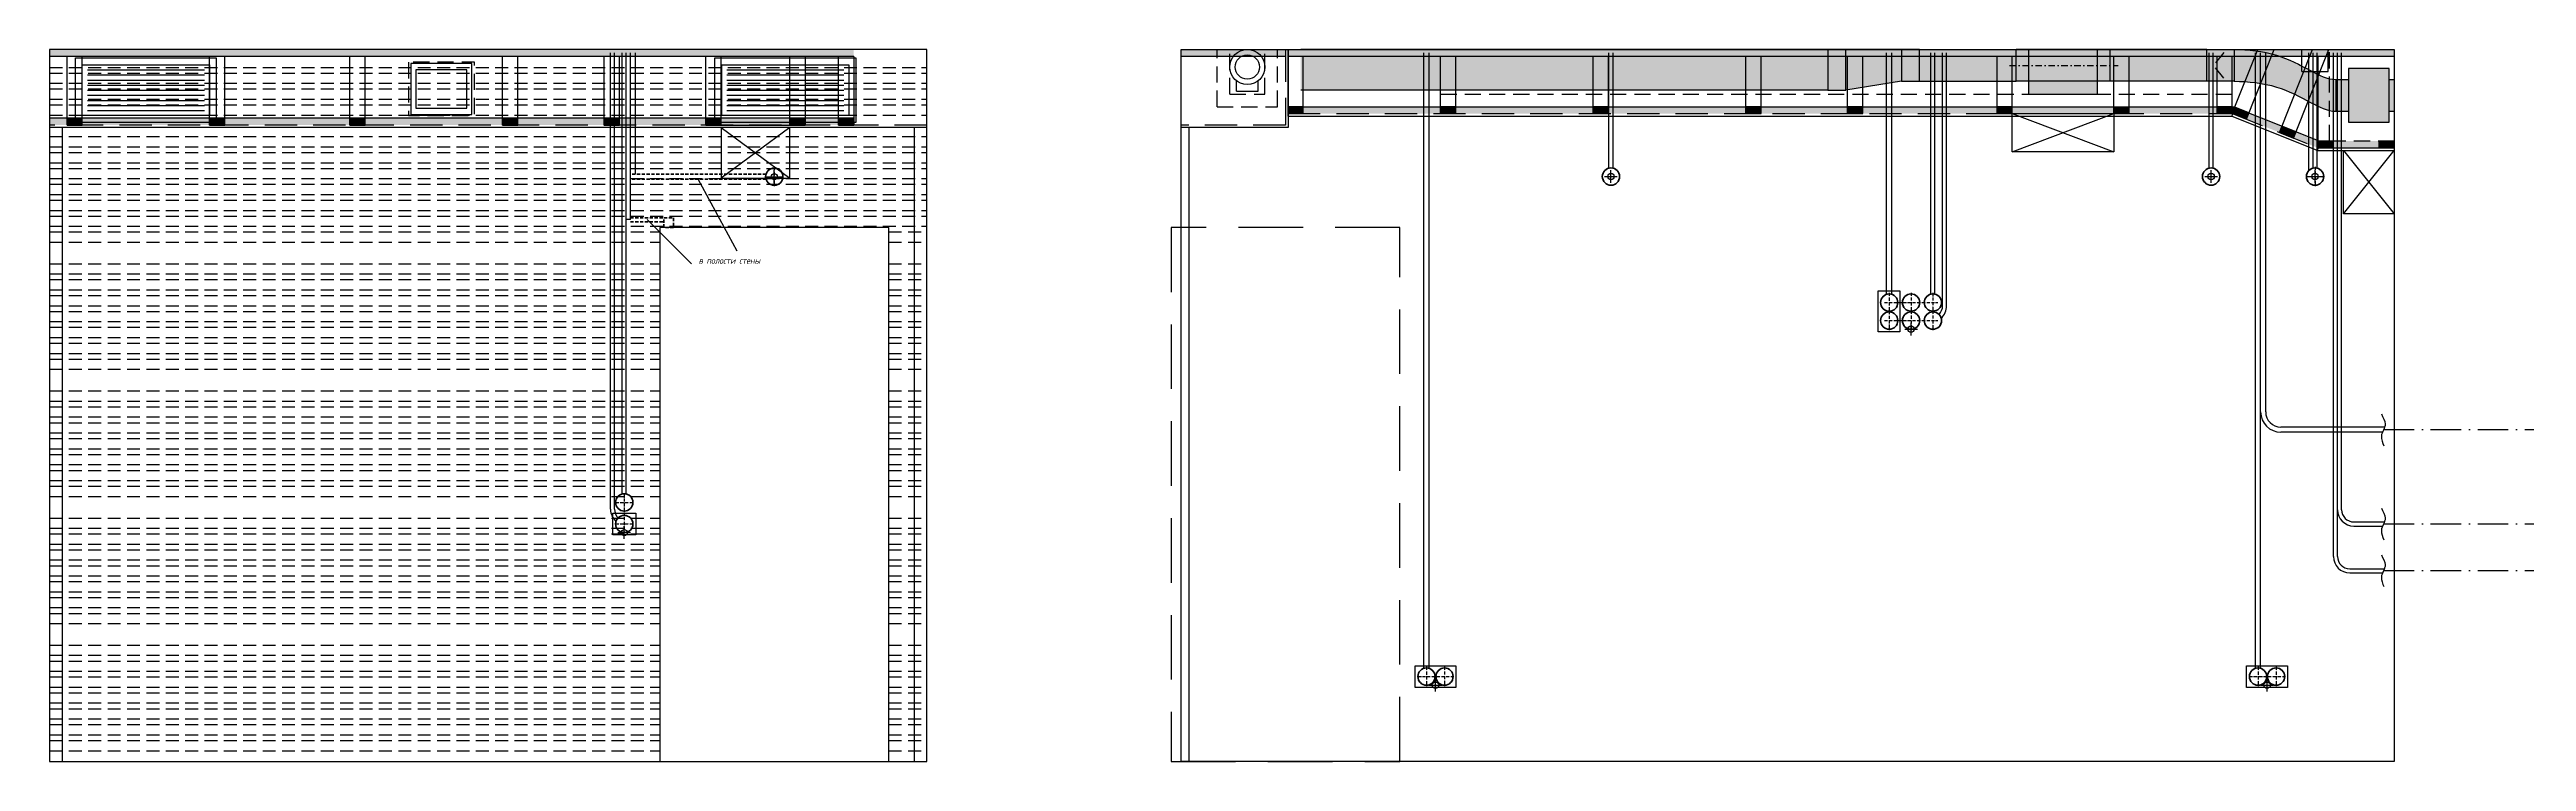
# Model space of a CAD drawing. Header units: millimetres. Extents: x -36531 to 56557, y -58468 to 154.
# Drawn here: x -36498 to -26758, y -31338 to -28538 of the extents above; entities that cross this region are included whole.
import ezdxf

# ---------------------------------------------------------------- set-up
doc = ezdxf.new("R2010")
doc.units = ezdxf.units.MM
doc.header["$PDMODE"] = 34
doc.header["$PDSIZE"] = 25
for name, pattern in [('ACAD_ISO10W100', [18.5, 12, -3, 0.5, -3]), ('DASHDOT', [25.4, 12.7, -6.35, 0, -6.35]), ('DASHED', [19.05, 12.7, -6.35])]:
    doc.linetypes.add(name, pattern=pattern)
for name, color, linetype in [('01 Черновое', 7, 'Continuous'), ('02 ОВиК', 7, 'Continuous'), ('02 ЭОМ и СС', 7, 'Continuous'), ('03 Потолок', 7, 'Continuous'), ('04 Лючки', 7, 'Continuous'), ('10 Перегородки', 7, 'Continuous'), ('11 Привязка размеры', 7, 'Continuous')]:
    doc.layers.add(name, color=color, linetype=linetype)
doc.layers.add('100 noprint', color=1, linetype='Continuous', plot=False)
doc.styles.add('ГОСТ-ISOCPEUR', font='isocpeui.ttf', dxfattribs={"width": 0.8})

# ---------------------------------------------------------------- blocks, each defined once
blk = doc.blocks.new('АП 500х200')
at = {"color": 0, "lineweight": -2}
for p, q in [((-507, 207), (-47, 207)), ((-507, 187), (-47, 187)), ((-507, 167), (-47, 167)), ((-507, 147), (-47, 147)), ((-507, 127), (-47, 127)), ((-507, 107), (-47, 107)), ((-507, 87), (-47, 87)), ((-507, 67), (-47, 67)), ((-507, 47), (-47, 47))]:
    blk.add_line(p, q, dxfattribs=at)
for points in [[(-554, 0), (-554, 254), (0, 254), (0, 0)], [(-527, 27), (-527, 227), (-27, 227), (-27, 27)]]:
    blk.add_lwpolyline(points, close=True, dxfattribs=at)

msp = doc.modelspace()

# ---------------------------------------------------------------- hatches: boundary and pattern name
at = {"layer": '02 ОВиК', "lineweight": -2}
for points in [[(-29504.9, -28698.4), (-29504.9, -28538.4), (-31577.9, -28538.4), (-31577.9, -28698.4)], [(-28764.9, -28663.4), (-28764.9, -28538.4), (-29144.9, -28538.4), (-29144.9, -28663.4)], [(-28014.9, -28663.4), (-28014.9, -28538.4), (-28394.9, -28538.4), (-28394.9, -28663.4)], [(-27907.9, -28538.4), (-27907.9, -28663.4), (-28014.9, -28663.4), (-28014.9, -28538.4)], [(-28444.9, -28713.4), (-28444.9, -28663.4), (-28714.9, -28663.4), (-28714.9, -28713.4)]]:
    msp.add_hatch(color=232, dxfattribs=at).paths.add_polyline_path(points)
h = msp.add_hatch(color=232, dxfattribs=at)
h.paths.add_polyline_path([(-29144.9, -28663.4), (-29144.9, -28538.4), (-29214.9, -28538.4), (-29214.9, -28663.4)])
h.paths.add_polyline_path([(-29214.9, -28663.4), (-29214.9, -28538.4), (-29434.9, -28538.4), (-29434.9, -28698.4)])
h.paths.add_polyline_path([(-29434.9, -28698.4), (-29434.9, -28538.4), (-29504.9, -28538.4), (-29504.9, -28698.4)])
h = msp.add_hatch(color=232, dxfattribs=at)
h.paths.add_polyline_path([(-28714.9, -28600.9), (-28714.9, -28538.4), (-28764.9, -28538.4), (-28764.9, -28600.9)])
h.paths.add_polyline_path([(-28444.9, -28600.9), (-28444.9, -28538.4), (-28714.9, -28538.4), (-28714.9, -28600.9)])
h.paths.add_polyline_path([(-28714.9, -28663.4), (-28714.9, -28600.9), (-28764.9, -28600.9), (-28764.9, -28663.4)])
h.paths.add_polyline_path([(-28444.9, -28663.4), (-28444.9, -28600.9), (-28714.9, -28600.9), (-28714.9, -28663.4)])
h.paths.add_polyline_path([(-28394.9, -28663.4), (-28394.9, -28600.9), (-28444.9, -28600.9), (-28444.9, -28663.4)])
h.paths.add_polyline_path([(-28394.9, -28600.9), (-28394.9, -28538.4), (-28444.9, -28538.4), (-28444.9, -28600.9)])
h = msp.add_hatch(color=232, dxfattribs=at)
edge = h.paths.add_edge_path()
edge.add_spline(control_points=[(-27532.9, -28653), (-27557.6, -28647.5), (-27627.1, -28610.2), (-27742.7, -28549.5), (-27851.6, -28538.4), (-27907.9, -28538.4)], knot_values=[0, 0, 0, 0, 76.469987, 226.168916, 395.002195, 395.002195, 395.002195, 395.002195], degree=3, periodic=0)
edge.add_line((-27907.9, -28538.4), (-27907.9, -28663.4))
edge.add_spline(control_points=[(-27907.9, -28663.4), (-27851.6, -28663.4), (-27742.7, -28674.5), (-27627.1, -28735.2), (-27557.6, -28772.5), (-27532.9, -28778)], knot_values=[0, 0, 0, 0, 168.833279, 318.532208, 395.002195, 395.002195, 395.002195, 395.002195], degree=3, periodic=0)
edge.add_line((-27532.9, -28778), (-27532.9, -28653))
edge = h.paths.add_edge_path()
edge.add_line((-27507.9, -28780.9), (-27507.9, -28655.9))
edge.add_spline(control_points=[(-27507.9, -28655.9), (-27516.4, -28655.9), (-27524.7, -28654.8), (-27532.9, -28653)], knot_values=[395.002195, 395.002195, 395.002195, 395.002195, 420.433976, 420.433976, 420.433976, 420.433976], degree=3, periodic=0)
edge.add_line((-27532.9, -28653), (-27532.9, -28778))
edge.add_spline(control_points=[(-27532.9, -28778), (-27524.7, -28779.8), (-27516.4, -28780.9), (-27507.9, -28780.9)], knot_values=[395.002195, 395.002195, 395.002195, 395.002195, 420.433976, 420.433976, 420.433976, 420.433976], degree=3, periodic=0)
h = msp.add_hatch(color=232, dxfattribs=at)
h.paths.add_polyline_path([(-27457.9, -28780.9), (-27457.9, -28655.9), (-27507.9, -28655.9), (-27507.9, -28780.9)])
h.paths.add_polyline_path([(-27297.9, -28823.4), (-27297.9, -28613.4), (-27457.9, -28613.4), (-27457.9, -28823.4)])
h.paths.add_polyline_path([(-27277.9, -28780.9), (-27277.9, -28655.9), (-27297.9, -28655.9), (-27297.9, -28780.9)])
at = {"layer": '03 Потолок', "lineweight": -2}
for color, points in [(9, [(-33335.4, -28565.4), (-33335.4, -28538.4), (-36497.9, -28538.4), (-36497.9, -28565.4)]), (9, [(-31637.4, -28538.4), (-32047.9, -28538.4), (-32047.9, -28566.4), (-31637.4, -28566.4)]), (9, [(-27277.9, -28538.4), (-31627.9, -28538.4), (-31627.9, -28566.4), (-27277.9, -28566.4)]), (252, [(-36369.1, -28835.4), (-36369.1, -28808.4), (-36429.1, -28808.4), (-36429.1, -28835.4)]), (252, [(-35809.1, -28835.4), (-35809.1, -28808.4), (-35869.1, -28808.4), (-35869.1, -28835.4)]), (252, [(-35256.8, -28835.4), (-35256.8, -28808.4), (-35316.8, -28808.4), (-35316.8, -28835.4)]), (252, [(-34656.8, -28835.4), (-34656.8, -28808.4), (-34716.8, -28808.4), (-34716.8, -28835.4)]), (252, [(-34256.8, -28835.4), (-34256.8, -28808.4), (-34316.8, -28808.4), (-34316.8, -28835.4)]), (252, [(-33856.8, -28835.4), (-33856.8, -28808.4), (-33916.8, -28808.4), (-33916.8, -28835.4)]), (252, [(-33526.8, -28835.4), (-33526.8, -28808.4), (-33586.8, -28808.4), (-33586.8, -28835.4)]), (252, [(-33335.4, -28835.4), (-33335.4, -28808.4), (-33395.4, -28808.4), (-33395.4, -28835.4)]), (252, [(-31567.9, -28790.4), (-31567.9, -28763.4), (-31627.9, -28763.4), (-31627.9, -28790.4)]), (252, [(-30967.9, -28790.4), (-30967.9, -28763.4), (-31027.9, -28763.4), (-31027.9, -28790.4)]), (252, [(-30367.9, -28790.4), (-30367.9, -28763.4), (-30427.9, -28763.4), (-30427.9, -28790.4)]), (252, [(-29767.9, -28790.4), (-29767.9, -28763.4), (-29827.9, -28763.4), (-29827.9, -28790.4)]), (252, [(-29367.9, -28790.4), (-29367.9, -28763.4), (-29427.9, -28763.4), (-29427.9, -28790.4)]), (252, [(-28779.9, -28790.4), (-28779.9, -28763.4), (-28839.9, -28763.4), (-28839.9, -28790.4)]), (252, [(-28319.9, -28790.4), (-28319.9, -28763.4), (-28379.9, -28763.4), (-28379.9, -28790.4)]), (252, [(-27914.7, -28790.4), (-27914.7, -28763.4), (-27974.7, -28763.4), (-27974.7, -28790.4)]), (252, [(-27859, -28812.6), (-27849, -28787.6), (-27904.7, -28765.3), (-27914.7, -28790.4)]), (252, [(-27673.8, -28886.6), (-27663.8, -28861.6), (-27719.5, -28839.3), (-27729.5, -28864.4)]), (252, [(-27516.8, -28925.4), (-27516.8, -28898.4), (-27576.8, -28898.4), (-27576.8, -28925.4)]), (9, [(-27337.9, -28925.4), (-27337.9, -28898.4), (-27516.8, -28898.4), (-27516.8, -28925.4)]), (252, [(-27277.9, -28925.4), (-27277.9, -28898.4), (-27337.9, -28898.4), (-27337.9, -28925.4)])]:
    msp.add_hatch(color=color, dxfattribs=at).paths.add_polyline_path(points)
h = msp.add_hatch(color=9, dxfattribs=at)
h.paths.add_polyline_path([(-36429.1, -28835.4), (-36429.1, -28808.4), (-36497.9, -28808.4), (-36497.9, -28835.4)])
h.paths.add_polyline_path([(-35869.1, -28835.4), (-35869.1, -28808.4), (-36369.1, -28808.4), (-36369.1, -28835.4)])
h.paths.add_polyline_path([(-35316.8, -28835.4), (-35316.8, -28808.4), (-35809.1, -28808.4), (-35809.1, -28835.4)])
h.paths.add_polyline_path([(-34716.8, -28835.4), (-34716.8, -28808.4), (-35256.8, -28808.4), (-35256.8, -28835.4)])
h.paths.add_polyline_path([(-34316.8, -28835.4), (-34316.8, -28808.4), (-34656.8, -28808.4), (-34656.8, -28835.4)])
h.paths.add_polyline_path([(-33916.8, -28835.4), (-33916.8, -28808.4), (-34256.8, -28808.4), (-34256.8, -28835.4)])
h.paths.add_polyline_path([(-33586.8, -28835.4), (-33586.8, -28808.4), (-33856.8, -28808.4), (-33856.8, -28835.4)])
h.paths.add_polyline_path([(-33395.4, -28835.4), (-33395.4, -28808.4), (-33526.8, -28808.4), (-33526.8, -28835.4)])
h = msp.add_hatch(color=9, dxfattribs=at)
h.paths.add_polyline_path([(-27914.7, -28790.3), (-27909.5, -28763.4), (-27914.7, -28763.4), (-27914.7, -28790.4)])
h.paths.add_polyline_path([(-27974.7, -28790.4), (-27974.7, -28763.4), (-28319.9, -28763.4), (-28319.9, -28790.4)])
h.paths.add_polyline_path([(-28379.9, -28790.4), (-28379.9, -28763.4), (-28779.9, -28763.4), (-28779.9, -28790.4)])
h.paths.add_polyline_path([(-28839.9, -28790.4), (-28839.9, -28763.4), (-29367.9, -28763.4), (-29367.9, -28790.4)])
h.paths.add_polyline_path([(-29427.9, -28790.4), (-29427.9, -28763.4), (-29767.9, -28763.4), (-29767.9, -28790.4)])
h.paths.add_polyline_path([(-29827.9, -28790.4), (-29827.9, -28763.4), (-30367.9, -28763.4), (-30367.9, -28790.4)])
h.paths.add_polyline_path([(-30427.9, -28790.4), (-30427.9, -28763.4), (-30967.9, -28763.4), (-30967.9, -28790.4)])
h.paths.add_polyline_path([(-31027.9, -28790.4), (-31027.9, -28763.4), (-31567.9, -28763.4), (-31567.9, -28790.4)])
h = msp.add_hatch(color=9, dxfattribs=at)
h.paths.add_polyline_path([(-27914.7, -28790.3), (-27904.7, -28765.3), (-27909.5, -28763.4)])
h.paths.add_polyline_path([(-27719.5, -28839.3), (-27849, -28787.5), (-27849, -28787.6), (-27859, -28812.6), (-27729.5, -28864.4), (-27719.5, -28839.3)])
h.paths.add_polyline_path([(-27576.8, -28896.3), (-27663.8, -28861.6), (-27673.8, -28886.6), (-27576.8, -28925.4)])

# ---------------------------------------------------------------- linework, layer by layer
at = {"layer": '01 Черновое'}
for points in [[(-36497.9, -28538.4), (-36497.9, -31338.4), (-33047.9, -31338.4), (-33047.9, -28538.4)], [(-32047.9, -31338.4), (-32047.9, -28538.4), (-27277.9, -28538.4), (-27277.9, -31338.4)], [(-34097.9, -29238.4), (-34097.9, -31338.4), (-33197.9, -31338.4), (-33197.9, -29238.4)]]:
    msp.add_lwpolyline(points, close=True, dxfattribs=at)
at = {"layer": '01 Черновое', "linetype": 'DASHED', "ltscale": 20}
msp.add_lwpolyline([(-32087.9, -29238.4), (-32087.9, -31338.4), (-31187.9, -31338.4), (-31187.9, -29238.4)], close=True, dxfattribs=at)
at = {"layer": '02 ОВиК', "color": 1, "linetype": 'DASHED', "lineweight": -2, "ltscale": 5}
for p, q in [((-31906.7, -28763.4), (-31906.7, -28538.4)), ((-31856.7, -28713.4), (-31856.7, -28538.4)), ((-31719.2, -28713.4), (-31719.2, -28538.4)), ((-31669.2, -28763.4), (-31669.2, -28538.4)), ((-27532.9, -28898.4), (-27532.9, -28538.4)), ((-31856.7, -28713.4), (-31719.2, -28713.4)), ((-31027.9, -28713.4), (-27914.7, -28713.4)), ((-31906.7, -28763.4), (-31669.2, -28763.4)), ((-31027.9, -28763.4), (-27914.7, -28763.4)), ((-27277.9, -28898.4), (-27532.9, -28898.4))]:
    msp.add_line(p, q, dxfattribs=at)
at = {"layer": '02 ОВиК', "color": 1}
for p, q in [((-29504.9, -28538.4), (-31577.9, -28538.4)), ((-29504.9, -28538.4), (-29504.9, -28698.4)), ((-29214.9, -28538.4), (-29434.9, -28538.4)), ((-29144.9, -28538.4), (-28764.9, -28538.4)), ((-27947.8, -28550.5), (-27981.1, -28590.9)), ((-27947.8, -28651.2), (-27981.1, -28610.9)), ((-31830.5, -28702.1), (-31830.5, -28661.1)), ((-31830.5, -28702.1), (-31745.4, -28702.1)), ((-31745.4, -28702.1), (-31745.4, -28661.1)), ((-29504.9, -28698.4), (-31577.9, -28698.4)), ((-29214.9, -28663.4), (-29434.9, -28698.4)), ((-29144.9, -28663.4), (-28764.9, -28663.4)), ((-28394.9, -28663.4), (-28764.9, -28663.4)), ((-28714.9, -28713.4), (-28714.9, -28663.4)), ((-28714.9, -28713.4), (-28444.9, -28713.4)), ((-28444.9, -28713.4), (-28444.9, -28663.4))]:
    msp.add_line(p, q, dxfattribs=at)
at = {"layer": '02 ОВиК', "color": 1, "linetype": 'DASHDOT', "ltscale": 2}
msp.add_line((-28790.6, -28600.9), (-28363.3, -28600.9), dxfattribs=at)
at = {"layer": '02 ОВиК', "color": 1, "lineweight": -2}
for p, q in [((-28394.9, -28538.4), (-28764.9, -28538.4)), ((-28764.9, -28663.4), (-28764.9, -28538.4)), ((-28714.9, -28663.4), (-28714.9, -28538.4)), ((-28444.9, -28663.4), (-28444.9, -28538.4)), ((-28014.9, -28538.4), (-28394.9, -28538.4)), ((-28394.9, -28663.4), (-28394.9, -28538.4)), ((-28014.9, -28663.4), (-28394.9, -28663.4)), ((-27507.9, -28655.9), (-27507.9, -28780.9)), ((-27507.9, -28655.9), (-27457.9, -28655.9)), ((-27297.9, -28655.9), (-27277.9, -28655.9)), ((-27507.9, -28780.9), (-27457.9, -28780.9)), ((-27297.9, -28780.9), (-27277.9, -28780.9))]:
    msp.add_line(p, q, dxfattribs=at)
at = {"layer": '02 ОВиК', "color": 5, "linetype": 'DASHED', "ltscale": 5, "flags": 128}
msp.add_lwpolyline([(-35086.9, -28588.4), (-35086.9, -28798.4), (-34826.9, -28798.4), (-34826.9, -28588.4)], close=True, dxfattribs=at)
at = {"layer": '02 ОВиК', "color": 5, "flags": 128}
for points in [[(-35076.9, -28593.4), (-35076.9, -28793.4), (-34836.9, -28793.4), (-34836.9, -28593.4)], [(-35056.9, -28618.4), (-35056.9, -28768.4), (-34856.9, -28768.4), (-34856.9, -28618.4)]]:
    msp.add_lwpolyline(points, close=True, dxfattribs=at)
at = {"layer": '02 ОВиК', "color": 1, "flags": 128}
for points in [[(-29434.9, -28698.4), (-29434.9, -28538.4), (-29504.9, -28538.4), (-29504.9, -28698.4)], [(-29144.9, -28663.4), (-29144.9, -28538.4), (-29214.9, -28538.4), (-29214.9, -28663.4)], [(-27907.9, -28538.4), (-27907.9, -28663.4), (-28014.9, -28663.4), (-28014.9, -28538.4)]]:
    msp.add_lwpolyline(points, close=True, dxfattribs=at)
at = {"layer": '02 ОВиК', "color": 1, "lineweight": -2, "flags": 128}
msp.add_lwpolyline([(-27457.9, -28613.4), (-27457.9, -28823.4), (-27297.9, -28823.4), (-27297.9, -28613.4)], close=True, dxfattribs=at)
at = {"layer": '02 ОВиК', "color": 1}
for radius in [68.8, 47.8]:
    msp.add_circle((-31787.9, -28607.1), radius, dxfattribs=at)
at = {"layer": '02 ОВиК', "color": 1, "lineweight": -2, "start_tangent": (1, 0), "end_tangent": (1, 0)}
for points in [[(-27907.9, -28538.4), (-27740.6, -28560.8), (-27604.2, -28622.6), (-27507.9, -28655.9)], [(-27907.9, -28663.4), (-27740.6, -28685.8), (-27604.2, -28747.6), (-27507.9, -28780.9)]]:
    msp.add_spline(points, degree=3, dxfattribs=at)
at = {"layer": '02 ЭОМ и СС', "color": 3}
for p, q in [((-34291.9, -30346.5), (-34291.9, -28551.9)), ((-34275.9, -30346.5), (-34275.9, -28551.9))]:
    msp.add_line(p, q, dxfattribs=at)
at = {"layer": '02 ЭОМ и СС'}
for p, q in [((-34245.9, -30286.3), (-34245.9, -28551.9)), ((-34229.9, -29191.4), (-34229.9, -28551.9)), ((-34229.9, -30286.3), (-34229.9, -28551.9)), ((-34213.9, -29207.4), (-34213.9, -28551.9)), ((-30365.9, -29004.8), (-30365.9, -28551.9)), ((-30349.9, -29004.8), (-30349.9, -28551.9)), ((-28005.9, -29004.8), (-28005.9, -28551.9)), ((-27989.9, -29004.8), (-27989.9, -28551.9)), ((-27613.3, -29013.8), (-27613.3, -28551.9)), ((-27597.3, -28980), (-27597.3, -28551.9)), ((-27597.3, -29004.8), (-27597.3, -28551.9)), ((-27581.3, -29004.8), (-27581.3, -28551.9)), ((-27516.8, -30532.4), (-27516.8, -28551.9)), ((-27500.8, -30532.4), (-27500.8, -28551.9)), ((-27500.8, -30339.4), (-27500.8, -28551.9)), ((-27484.8, -30348.4), (-27484.8, -28551.9)), ((-33794.4, -29330.8), (-33947.2, -29048.4)), ((-34213.9, -29207.4), (-34229.9, -29207.4)), ((-33973.9, -29381.8), (-34147.9, -29207.4)), ((-27436.8, -30396.4), (-27316.7, -30396.4)), ((-27436.8, -30412.4), (-27323.5, -30412.4)), ((-27452.8, -30580.4), (-27316.7, -30580.4)), ((-27452.8, -30596.4), (-27323.5, -30596.4))]:
    msp.add_line(p, q, dxfattribs=at)
at = {"layer": '02 ЭОМ и СС', "color": 5}
for p, q in [((-34213.9, -29028.4), (-34213.9, -28551.9)), ((-34193.9, -29028.4), (-34193.9, -28551.9))]:
    msp.add_line(p, q, dxfattribs=at)
at = {"layer": '02 ЭОМ и СС', "color": 1}
for p, q in [((-31093.4, -30971.9), (-31093.4, -28551.9)), ((-31073.4, -30971.9), (-31073.4, -28551.9)), ((-29273.9, -29501.1), (-29273.9, -28551.9)), ((-29253.9, -29501.1), (-29253.9, -28551.9)), ((-27823.4, -30971.9), (-27823.4, -28551.9)), ((-27803.4, -30971.9), (-27803.4, -28551.9)), ((-27803.4, -29975.4), (-27803.4, -28551.9)), ((-27783.4, -29963.4), (-27783.4, -28551.9)), ((-27315.7, -30023.4), (-27723.4, -30023.4)), ((-27324.1, -30043.4), (-27723.4, -30043.4))]:
    msp.add_line(p, q, dxfattribs=at)
at = {"layer": '02 ЭОМ и СС', "color": 6}
for p, q in [((-29099.9, -29500.1), (-29099.9, -28551.9)), ((-29083.9, -29500.1), (-29083.9, -28551.9)), ((-29053.9, -29546.3), (-29053.9, -28551.9)), ((-29037.9, -29546.3), (-29037.9, -28551.9))]:
    msp.add_line(p, q, dxfattribs=at)
at = {"layer": '02 ЭОМ и СС', "color": 5, "linetype": 'DASHED', "lineweight": 40}
for p, q in [((-33680.4, -29028.4), (-34213.9, -29028.4)), ((-33680.4, -29048.4), (-34213.9, -29048.4))]:
    msp.add_line(p, q, dxfattribs=at)
at = {"layer": '02 ЭОМ и СС', "linetype": 'DASHED', "lineweight": 40}
for p, q in [((-34213.9, -29200.4), (-34081.9, -29200.4)), ((-34213.9, -29216.4), (-34081.9, -29216.4))]:
    msp.add_line(p, q, dxfattribs=at)
at = {"layer": '02 ЭОМ и СС', "linetype": 'DASHED', "lineweight": 40, "flags": 128}
msp.add_lwpolyline([(-34081.9, -29238.4), (-34081.9, -29200.4), (-34043.9, -29200.4), (-34043.9, -29238.4)], close=True, dxfattribs=at)
at = {"layer": '02 ЭОМ и СС', "color": 1, "linetype": 'ACAD_ISO10W100', "ltscale": 10, "flags": 128}
msp.add_lwpolyline([(-27319.7, -30033.3), (-26189.2, -30033.3)], dxfattribs=at)
at = {"layer": '02 ЭОМ и СС', "linetype": 'ACAD_ISO10W100', "ltscale": 10, "flags": 128}
for points in [[(-27319.7, -30403.7), (-26189.2, -30403.7)], [(-27319.7, -30587.7), (-26189.2, -30587.7)]]:
    msp.add_lwpolyline(points, dxfattribs=at)
at = {"layer": '02 ЭОМ и СС', "color": 5, "lineweight": 40}
msp.add_circle((-33647.9, -29038.4), 34, dxfattribs=at)
at = {"layer": '02 ЭОМ и СС', "lineweight": 40}
for centre in [(-30357.9, -29037.9), (-27997.9, -29037.9), (-27589.3, -29037.9), (-34237.9, -30319.4)]:
    msp.add_circle(centre, 34, dxfattribs=at)
at = {"layer": '02 ЭОМ и СС', "color": 1, "lineweight": 40}
for centre in [(-29263.9, -29533.6), (-29177.9, -29533.4), (-29263.9, -29604.6), (-29177.9, -29604.4), (-31083.4, -31004.4), (-31012.4, -31004.4), (-27813.4, -31004.4), (-27742.4, -31004.4)]:
    msp.add_circle(centre, 34, dxfattribs=at)
at = {"layer": '02 ЭОМ и СС', "color": 6, "lineweight": 40}
for centre in [(-29091.9, -29533.4), (-29091.9, -29604.4)]:
    msp.add_circle(centre, 34, dxfattribs=at)
at = {"layer": '02 ЭОМ и СС', "color": 3, "lineweight": 40}
msp.add_circle((-34237.9, -30404.4), 34, dxfattribs=at)
at = {"layer": '02 ЭОМ и СС', "color": 6}
for radius, start in [(48, 315), (64, 311.5369)]:
    msp.add_arc((-29101.9, -29546.3), radius, start, 0, dxfattribs=at)
at = {"layer": '02 ЭОМ и СС', "color": 1}
for radius in [80, 60]:
    msp.add_arc((-27723.4, -29963.4), radius, 180, 270, dxfattribs=at)
at = {"layer": '02 ЭОМ и СС', "color": 3}
for radius, end in [(64, 228.4631), (48, 225)]:
    msp.add_arc((-34227.9, -30346.5), radius, 180, end, dxfattribs=at)
at = {"layer": '02 ЭОМ и СС'}
for centre, radius in [((-27436.8, -30348.4), 64), ((-27436.8, -30348.4), 48), ((-27452.8, -30532.4), 64), ((-27452.8, -30532.4), 48)]:
    msp.add_arc(centre, radius, 180, 270, dxfattribs=at)
at = {"layer": '02 ЭОМ и СС', "color": 1, "start_tangent": (0.237453, -0.971399), "end_tangent": (0.413803, -0.910366)}
msp.add_spline([(-27327.3, -29971.5), (-27313.6, -30011.2), (-27328.4, -30059), (-27318.2, -30096.5)], degree=3, dxfattribs=at)
at = {"layer": '02 ЭОМ и СС', "start_tangent": (0.237453, -0.971399), "end_tangent": (0.413803, -0.910366)}
for points in [[(-27327.3, -30341.8), (-27313.6, -30381.6), (-27328.4, -30429.3), (-27318.2, -30466.8)], [(-27327.3, -30525.8), (-27313.6, -30565.6), (-27328.4, -30613.3), (-27318.2, -30650.8)]]:
    msp.add_spline(points, degree=3, dxfattribs=at)
at = {"layer": '03 Потолок', "color": 1, "lineweight": -2}
for p, q in [((-33335.4, -28538.4), (-36497.9, -28538.4)), ((-36497.9, -28538.4), (-36497.9, -28844.9)), ((-33335.4, -28565.4), (-36497.9, -28565.4)), ((-36429.1, -28835.4), (-36429.1, -28565.4)), ((-36369.1, -28835.4), (-36369.1, -28565.4)), ((-35869.1, -28835.4), (-35869.1, -28565.4)), ((-35809.1, -28835.4), (-35809.1, -28565.4)), ((-35316.8, -28835.4), (-35316.8, -28565.4)), ((-35256.8, -28835.4), (-35256.8, -28565.4)), ((-34716.8, -28835.4), (-34716.8, -28565.4)), ((-34656.8, -28835.4), (-34656.8, -28565.4)), ((-34316.8, -28835.4), (-34316.8, -28565.4)), ((-34256.8, -28835.4), (-34256.8, -28565.4)), ((-33916.8, -28835.4), (-33916.8, -28565.4)), ((-33856.8, -28835.4), (-33856.8, -28565.4)), ((-33586.8, -28835.4), (-33586.8, -28565.4)), ((-33526.8, -28565.4), (-33526.8, -28835.4)), ((-33395.4, -28835.4), (-33395.4, -28565.4)), ((-33335.4, -28565.4), (-33335.4, -28835.4)), ((-31637.4, -28566.4), (-32047.9, -28566.4)), ((-31627.9, -28799.9), (-31627.9, -28538.4)), ((-31627.9, -28538.4), (-31627.9, -28844.9)), ((-27277.9, -28566.4), (-31627.9, -28566.4)), ((-31567.9, -28790.4), (-31567.9, -28566.4)), ((-31027.9, -28790.4), (-31027.9, -28566.4)), ((-30967.9, -28790.4), (-30967.9, -28566.4)), ((-30427.9, -28790.4), (-30427.9, -28566.4)), ((-30367.9, -28790.4), (-30367.9, -28566.4)), ((-29827.9, -28790.4), (-29827.9, -28566.4)), ((-29767.9, -28790.4), (-29767.9, -28566.4)), ((-29427.9, -28790.4), (-29427.9, -28566.4)), ((-29367.9, -28790.4), (-29367.9, -28566.4)), ((-28839.9, -28790.4), (-28839.9, -28566.4)), ((-28779.9, -28790.4), (-28779.9, -28566.4)), ((-28379.9, -28790.4), (-28379.9, -28566.4)), ((-28319.9, -28790.4), (-28319.9, -28566.4)), ((-27974.7, -28790.4), (-27974.7, -28566.4)), ((-27914.7, -28790.4), (-27814.1, -28538.4)), ((-27914.7, -28790.4), (-27914.7, -28566.4)), ((-27859, -28812.6), (-27749.5, -28538.4)), ((-27729.5, -28864.4), (-27599.3, -28538.4)), ((-27673.8, -28886.6), (-27534.7, -28538.4)), ((-27641.3, -28625.4), (-27641.3, -28538.4)), ((-27641.3, -28625.4), (-27537.3, -28625.4)), ((-27576.8, -28925.4), (-27576.8, -28566.4)), ((-27537.3, -28625.4), (-27537.3, -28538.4)), ((-27516.8, -28925.4), (-27516.8, -28566.4)), ((-31627.9, -28763.4), (-27909.5, -28763.4)), ((-31627.9, -28799.9), (-27916.6, -28799.9)), ((-27909.5, -28763.4), (-27916.6, -28799.9)), ((-27916.6, -28799.9), (-27578.6, -28934.9)), ((-27909.5, -28763.4), (-27576.8, -28896.3)), ((-33047.9, -28844.9), (-36497.9, -28844.9)), ((-33856.8, -28835.4), (-33586.8, -28835.4)), ((-31627.9, -28844.9), (-32047.9, -28844.9)), ((-27578.6, -28934.9), (-27576.8, -28925.4)), ((-27576.8, -28925.4), (-27277.9, -28925.4)), ((-27578.6, -28934.9), (-27277.9, -28934.9))]:
    msp.add_line(p, q, dxfattribs=at)
at = {"layer": '03 Потолок', "color": 1, "linetype": 'DASHED', "ltscale": 10}
for p, q in [((-31637.4, -28538.4), (-31637.4, -28835.4)), ((-31627.9, -28790.4), (-27914.7, -28790.4)), ((-27914.7, -28790.4), (-27576.8, -28925.4)), ((-33047.9, -28835.4), (-36497.9, -28835.4)), ((-31637.4, -28835.4), (-32047.9, -28835.4))]:
    msp.add_line(p, q, dxfattribs=at)
at = {"layer": '03 Потолок', "color": 1, "ltscale": 10}
msp.add_line((-33335.4, -28808.4), (-36497.9, -28808.4), dxfattribs=at)
at = {"layer": '03 Потолок', "color": 1, "lineweight": -2}
for points in [[(-36369.1, -28835.4), (-36369.1, -28808.4), (-36429.1, -28808.4), (-36429.1, -28835.4)], [(-35809.1, -28835.4), (-35809.1, -28808.4), (-35869.1, -28808.4), (-35869.1, -28835.4)], [(-35256.8, -28835.4), (-35256.8, -28808.4), (-35316.8, -28808.4), (-35316.8, -28835.4)], [(-34656.8, -28835.4), (-34656.8, -28808.4), (-34716.8, -28808.4), (-34716.8, -28835.4)], [(-34256.8, -28835.4), (-34256.8, -28808.4), (-34316.8, -28808.4), (-34316.8, -28835.4)], [(-33856.8, -28835.4), (-33856.8, -28808.4), (-33916.8, -28808.4), (-33916.8, -28835.4)], [(-33526.8, -28835.4), (-33526.8, -28808.4), (-33586.8, -28808.4), (-33586.8, -28835.4)], [(-33335.4, -28835.4), (-33335.4, -28808.4), (-33395.4, -28808.4), (-33395.4, -28835.4)], [(-31567.9, -28790.4), (-31567.9, -28763.4), (-31627.9, -28763.4), (-31627.9, -28790.4)], [(-30967.9, -28790.4), (-30967.9, -28763.4), (-31027.9, -28763.4), (-31027.9, -28790.4)], [(-30367.9, -28790.4), (-30367.9, -28763.4), (-30427.9, -28763.4), (-30427.9, -28790.4)], [(-29767.9, -28790.4), (-29767.9, -28763.4), (-29827.9, -28763.4), (-29827.9, -28790.4)], [(-29367.9, -28790.4), (-29367.9, -28763.4), (-29427.9, -28763.4), (-29427.9, -28790.4)], [(-28779.9, -28790.4), (-28779.9, -28763.4), (-28839.9, -28763.4), (-28839.9, -28790.4)], [(-27914.7, -28790.4), (-27914.7, -28763.4), (-27974.7, -28763.4), (-27974.7, -28790.4)], [(-27859, -28812.6), (-27849, -28787.6), (-27904.7, -28765.3), (-27914.7, -28790.4)], [(-27673.8, -28886.6), (-27663.8, -28861.6), (-27719.5, -28839.3), (-27729.5, -28864.4)], [(-27516.8, -28925.4), (-27516.8, -28898.4), (-27576.8, -28898.4), (-27576.8, -28925.4)], [(-27277.9, -28925.4), (-27277.9, -28898.4), (-27337.9, -28898.4), (-27337.9, -28925.4)]]:
    msp.add_lwpolyline(points, close=True, dxfattribs=at)
at = {"layer": '04 Лючки', "color": 2, "lineweight": -2}
for p, q in [((-28779.9, -28940.4), (-28379.9, -28790.4)), ((-28779.9, -28790.4), (-28379.9, -28940.4)), ((-33856.8, -28844.9), (-33586.8, -29044.9)), ((-33586.8, -28844.9), (-33856.8, -29044.9)), ((-27477.9, -28934.9), (-27277.9, -29184.9)), ((-27477.9, -29184.9), (-27277.9, -28934.9))]:
    msp.add_line(p, q, dxfattribs=at)
for points in [[(-28379.9, -28790.4), (-28379.9, -28940.4), (-28779.9, -28940.4), (-28779.9, -28790.4)], [(-33856.8, -28844.9), (-33856.8, -29044.9), (-33586.8, -29044.9), (-33586.8, -28844.9)], [(-27277.9, -29184.9), (-27477.9, -29184.9), (-27477.9, -28934.9), (-27277.9, -28934.9)]]:
    msp.add_lwpolyline(points, close=True, dxfattribs=at)
at = {"layer": '10 Перегородки', "color": 3, "linetype": 'Continuous', "ltscale": 10}
for p, q in [((-36447.9, -28844.9), (-36447.9, -31338.4)), ((-33097.9, -28844.9), (-33097.9, -31338.4))]:
    msp.add_line(p, q, dxfattribs=at)
at = {"layer": '10 Перегородки', "color": 74, "linetype": 'Continuous', "ltscale": 10}
msp.add_line((-32017.9, -28844.9), (-32017.9, -31338.4), dxfattribs=at)
at = {"layer": '100 noprint', "linetype": 'DASHED', "ltscale": 4}
for p, q in [((-36497.9, -28608.4), (-33047.9, -28608.4)), ((-36497.9, -28630.9), (-33047.9, -28630.9)), ((-36497.9, -28670.9), (-33047.9, -28670.9)), ((-36497.9, -28693.4), (-33047.9, -28693.4)), ((-36497.9, -28733.4), (-33047.9, -28733.4)), ((-36497.9, -28755.9), (-33047.9, -28755.9)), ((-36497.9, -28795.9), (-33047.9, -28795.9)), ((-36497.9, -28880.9), (-33047.9, -28880.9)), ((-36497.9, -28920.9), (-33047.9, -28920.9)), ((-36497.9, -28943.4), (-33047.9, -28943.4)), ((-36497.9, -28983.4), (-33047.9, -28983.4)), ((-36497.9, -29005.9), (-33047.9, -29005.9)), ((-36497.9, -29045.9), (-33047.9, -29045.9)), ((-36497.9, -29068.4), (-33047.9, -29068.4)), ((-36497.9, -29108.4), (-33047.9, -29108.4)), ((-36497.9, -29130.9), (-33047.9, -29130.9)), ((-36497.9, -29170.9), (-33047.9, -29170.9)), ((-36497.9, -29193.4), (-33047.9, -29193.4)), ((-36497.9, -29233.4), (-33047.9, -29233.4)), ((-36497.9, -29255.9), (-34097.9, -29255.9)), ((-36497.9, -29295.9), (-34097.9, -29295.9)), ((-33197.9, -29255.9), (-33047.9, -29255.9)), ((-33197.9, -29295.9), (-33047.9, -29295.9)), ((-36497.9, -29380.9), (-34097.9, -29380.9)), ((-33197.9, -29380.9), (-33047.9, -29380.9)), ((-36497.9, -29420.9), (-34097.9, -29420.9)), ((-36497.9, -29443.4), (-34097.9, -29443.4)), ((-36497.9, -29483.4), (-34097.9, -29483.4)), ((-36497.9, -29505.9), (-34097.9, -29505.9)), ((-33197.9, -29420.9), (-33047.9, -29420.9)), ((-33197.9, -29443.4), (-33047.9, -29443.4)), ((-33197.9, -29483.4), (-33047.9, -29483.4)), ((-33197.9, -29505.9), (-33047.9, -29505.9)), ((-36497.9, -29545.9), (-34097.9, -29545.9)), ((-36497.9, -29568.4), (-34097.9, -29568.4)), ((-36497.9, -29608.4), (-34097.9, -29608.4)), ((-33197.9, -29545.9), (-33047.9, -29545.9)), ((-33197.9, -29568.4), (-33047.9, -29568.4)), ((-33197.9, -29608.4), (-33047.9, -29608.4)), ((-36497.9, -29630.9), (-34097.9, -29630.9)), ((-36497.9, -29670.9), (-34097.9, -29670.9)), ((-36497.9, -29693.4), (-34097.9, -29693.4)), ((-33197.9, -29630.9), (-33047.9, -29630.9)), ((-33197.9, -29670.9), (-33047.9, -29670.9)), ((-33197.9, -29693.4), (-33047.9, -29693.4)), ((-36497.9, -29733.4), (-34097.9, -29733.4)), ((-36497.9, -29755.9), (-34097.9, -29755.9)), ((-36497.9, -29795.9), (-34097.9, -29795.9)), ((-33197.9, -29733.4), (-33047.9, -29733.4)), ((-33197.9, -29755.9), (-33047.9, -29755.9)), ((-33197.9, -29795.9), (-33047.9, -29795.9)), ((-36497.9, -29880.9), (-34097.9, -29880.9)), ((-33197.9, -29880.9), (-33047.9, -29880.9)), ((-36497.9, -29920.9), (-34097.9, -29920.9)), ((-36497.9, -29943.4), (-34097.9, -29943.4)), ((-36497.9, -29983.4), (-34097.9, -29983.4)), ((-33197.9, -29920.9), (-33047.9, -29920.9)), ((-33197.9, -29943.4), (-33047.9, -29943.4)), ((-33197.9, -29983.4), (-33047.9, -29983.4)), ((-36497.9, -30005.9), (-34097.9, -30005.9)), ((-36497.9, -30045.9), (-34097.9, -30045.9)), ((-36497.9, -30068.4), (-34097.9, -30068.4)), ((-33197.9, -30005.9), (-33047.9, -30005.9)), ((-33197.9, -30045.9), (-33047.9, -30045.9)), ((-33197.9, -30068.4), (-33047.9, -30068.4)), ((-36497.9, -30108.4), (-34097.9, -30108.4)), ((-36497.9, -30130.9), (-34097.9, -30130.9)), ((-36497.9, -30170.9), (-34097.9, -30170.9)), ((-36497.9, -30193.4), (-34097.9, -30193.4)), ((-33197.9, -30108.4), (-33047.9, -30108.4)), ((-33197.9, -30130.9), (-33047.9, -30130.9)), ((-33197.9, -30170.9), (-33047.9, -30170.9)), ((-33197.9, -30193.4), (-33047.9, -30193.4)), ((-36497.9, -30233.4), (-34097.9, -30233.4)), ((-36497.9, -30255.9), (-34097.9, -30255.9)), ((-33197.9, -30233.4), (-33047.9, -30233.4)), ((-33197.9, -30255.9), (-33047.9, -30255.9)), ((-36497.9, -30295.9), (-34097.9, -30295.9)), ((-36497.9, -30380.9), (-34097.9, -30380.9)), ((-33197.9, -30295.9), (-33047.9, -30295.9)), ((-33197.9, -30380.9), (-33047.9, -30380.9)), ((-36497.9, -30420.9), (-34097.9, -30420.9)), ((-36497.9, -30443.4), (-34097.9, -30443.4)), ((-36497.9, -30483.4), (-34097.9, -30483.4)), ((-33197.9, -30420.9), (-33047.9, -30420.9)), ((-33197.9, -30443.4), (-33047.9, -30443.4)), ((-33197.9, -30483.4), (-33047.9, -30483.4)), ((-36497.9, -30505.9), (-34097.9, -30505.9)), ((-36497.9, -30545.9), (-34097.9, -30545.9)), ((-36497.9, -30568.4), (-34097.9, -30568.4)), ((-33197.9, -30505.9), (-33047.9, -30505.9)), ((-33197.9, -30545.9), (-33047.9, -30545.9)), ((-33197.9, -30568.4), (-33047.9, -30568.4)), ((-36497.9, -30608.4), (-34097.9, -30608.4)), ((-36497.9, -30630.9), (-34097.9, -30630.9)), ((-36497.9, -30670.9), (-34097.9, -30670.9)), ((-33197.9, -30608.4), (-33047.9, -30608.4)), ((-33197.9, -30630.9), (-33047.9, -30630.9)), ((-33197.9, -30670.9), (-33047.9, -30670.9)), ((-36497.9, -30693.4), (-34097.9, -30693.4)), ((-36497.9, -30733.4), (-34097.9, -30733.4)), ((-36497.9, -30755.9), (-34097.9, -30755.9)), ((-33197.9, -30693.4), (-33047.9, -30693.4)), ((-33197.9, -30733.4), (-33047.9, -30733.4)), ((-33197.9, -30755.9), (-33047.9, -30755.9)), ((-36497.9, -30795.9), (-34097.9, -30795.9)), ((-33197.9, -30795.9), (-33047.9, -30795.9)), ((-36497.9, -30880.9), (-34097.9, -30880.9)), ((-36497.9, -30920.9), (-34097.9, -30920.9)), ((-36497.9, -30943.4), (-34097.9, -30943.4)), ((-33197.9, -30880.9), (-33047.9, -30880.9)), ((-33197.9, -30920.9), (-33047.9, -30920.9)), ((-33197.9, -30943.4), (-33047.9, -30943.4)), ((-36497.9, -30983.4), (-34097.9, -30983.4)), ((-36497.9, -31005.9), (-34097.9, -31005.9)), ((-36497.9, -31045.9), (-34097.9, -31045.9)), ((-36497.9, -31068.4), (-34097.9, -31068.4)), ((-33197.9, -30983.4), (-33047.9, -30983.4)), ((-33197.9, -31005.9), (-33047.9, -31005.9)), ((-33197.9, -31045.9), (-33047.9, -31045.9)), ((-33197.9, -31068.4), (-33047.9, -31068.4)), ((-36497.9, -31108.4), (-34097.9, -31108.4)), ((-36497.9, -31130.9), (-34097.9, -31130.9)), ((-33197.9, -31108.4), (-33047.9, -31108.4)), ((-33197.9, -31130.9), (-33047.9, -31130.9)), ((-36497.9, -31170.9), (-34097.9, -31170.9)), ((-36497.9, -31193.4), (-34097.9, -31193.4)), ((-36497.9, -31233.4), (-34097.9, -31233.4)), ((-36497.9, -31255.9), (-34097.9, -31255.9)), ((-33197.9, -31170.9), (-33047.9, -31170.9)), ((-33197.9, -31193.4), (-33047.9, -31193.4)), ((-33197.9, -31233.4), (-33047.9, -31233.4)), ((-33197.9, -31255.9), (-33047.9, -31255.9)), ((-36497.9, -31295.9), (-34097.9, -31295.9)), ((-33197.9, -31295.9), (-33047.9, -31295.9))]:
    msp.add_line(p, q, dxfattribs=at)
at = {"layer": '100 noprint', "color": 2, "lineweight": -2}
for points in [[(-29306.9, -29487.7), (-29221.9, -29487.7), (-29221.9, -29648.7), (-29306.9, -29648.7)], [(-34282.9, -30446.9), (-34282.9, -30361.9), (-34192.9, -30361.9), (-34192.9, -30446.9)], [(-31128.4, -31046.9), (-31128.4, -30961.9), (-30967.4, -30961.9), (-30967.4, -31046.9)], [(-27858.4, -31046.9), (-27858.4, -30961.9), (-27697.4, -30961.9), (-27697.4, -31046.9)]]:
    msp.add_lwpolyline(points, close=True, dxfattribs=at)
at = {"layer": '11 Привязка размеры', "linetype": 'ACAD_ISO10W100'}
for p, q in [((-33647.9, -29000.5), (-33647.9, -29076.3)), ((-27589.3, -29000), (-27589.3, -29075.8)), ((-33681.9, -29038.4), (-33613.9, -29038.4)), ((-27623.3, -29037.9), (-27555.3, -29038.1)), ((-29263.9, -29495.7), (-29263.9, -29571.5)), ((-29177.9, -29495.5), (-29177.9, -29571.3)), ((-29091.9, -29495.3), (-29091.9, -29571.1)), ((-29282.9, -29533.6), (-29072.9, -29533.4)), ((-29282.9, -29604.6), (-29072.9, -29604.4)), ((-29263.9, -29566.7), (-29263.9, -29642.5)), ((-29177.9, -29566.5), (-29177.9, -29642.3)), ((-29091.9, -29566.3), (-29091.9, -29642.1)), ((-34237.9, -30285.4), (-34237.9, -30438.4)), ((-34271.9, -30319.4), (-34203.9, -30319.4)), ((-34271.9, -30404.4), (-34203.9, -30404.4)), ((-31083.4, -30966.5), (-31083.4, -31042.3)), ((-31012.4, -30966.3), (-31012.4, -31042.1)), ((-27813.4, -30966.5), (-27813.4, -31042.3)), ((-27742.4, -30966.5), (-27742.4, -31042.3)), ((-31117.4, -31004.4), (-30978.4, -31004.4)), ((-27847.4, -31004.4), (-27708.4, -31004.4))]:
    msp.add_line(p, q, dxfattribs=at)
at = {"layer": '11 Привязка размеры', "lineweight": -2}
for p in [(-33647.9, -29038.4), (-30357.9, -29037.9), (-27997.9, -29037.9), (-27589.3, -29037.9), (-29177.9, -29638.4), (-34237.9, -30438.4), (-31047.9, -31038.4), (-27777.9, -31038.4)]:
    msp.add_point(p, dxfattribs=at)

# ---------------------------------------------------------------- block references
at = {"layer": '02 ОВиК', "color": 6}
for p in [(-35842.1, -28825.4), (-33327.9, -28825.4)]:
    msp.add_blockref('АП 500х200', p, dxfattribs=at)

# ---------------------------------------------------------------- texts
at = {"layer": '02 ЭОМ и СС', "insert": (-33945.3, -29356.1), "char_height": 25, "width": 270.313, "attachment_point": 1, "style": 'ГОСТ-ISOCPEUR'}
msp.add_mtext('{в полости стены}', dxfattribs=at)

doc.saveas('drawing.dxf')
